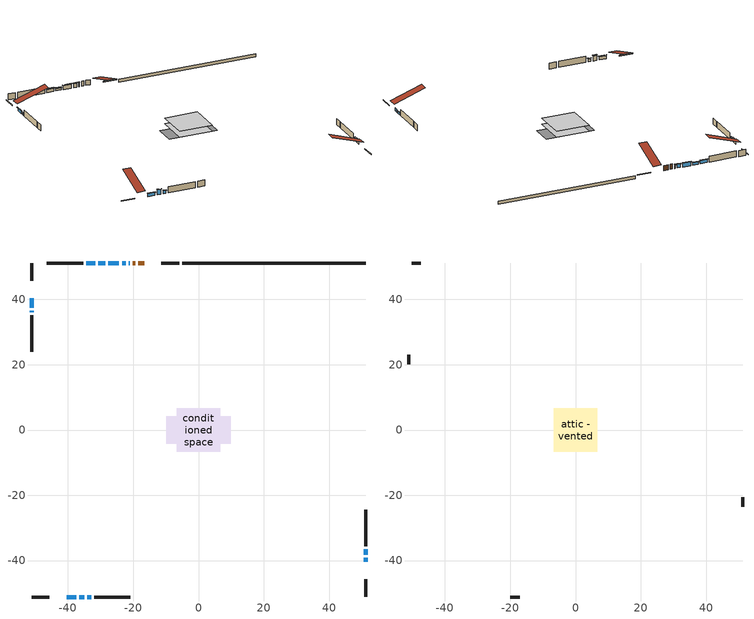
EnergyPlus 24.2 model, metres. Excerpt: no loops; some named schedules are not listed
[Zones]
conditioned space
 floor adiabatic (Floor2 construction): -6.42,-6.42 -6.42,6.42 6.42,6.42 6.42,-6.42 z0.74
 floor adiabatic (AdiabaticFloorConstruction): -6.59,-6.59 -6.59,6.59 6.59,6.59 6.59,-6.59 z0.74
 floor foundation (Slab1 construction): -9.82,-4.2 -9.82,4.2 9.82,4.2 9.82,-4.2 z-0.46
 wall outside (RimJoist1 construction): -5.86,51.15 -11.36,51.15 / -51.15,-51.15 -45.65,-51.15 / -51.15,51.15 -51.15,45.65 / 51.15,-51.15 51.15,-45.65 z0.74:1.04
 wall outside (AdiabaticWallConstruction 1): -16.6,51.15 -18.42,51.15 / -19.35,51.15 -20.12,51.15 z0.74:2.77
 wall outside (AdiabaticWallConstruction): 51.15,-40.41 51.15,-39.07 z0.74:1.96; -40.41,-51.15 -37.41,-51.15 / -51.15,40.41 -51.15,37.41 / -31.65,51.15 -34.37,51.15 z0.74:1.94; -36.48,-51.15 -34.96,-51.15 z0.74:2.75; -34.03,-51.15 -32.91,-51.15 z0.74:1.91; -51.15,36.48 -51.15,36.05 z0.74:1.63; 51.15,-38.15 51.15,-36.47 z0.74:1.76; -21.04,51.15 -21.33,51.15 / -22.25,51.15 -23.43,51.15 / -24.35,51.15 -27.66,51.15 z0.74:2.24; -28.58,51.15 -30.72,51.15 z0.74:1.66
 wall outside (Wall1 construction): -35.3,51.15 -46.43,51.15 / -31.98,-51.15 -20.85,-51.15 / -51.15,35.12 -51.15,23.99 / 51.15,-35.54 51.15,-24.41 z0.74:3.18
 wall foundation (FoundationWall1 construction): 51.15,51.15 -4.94,51.15 z-0.46:0.74
 window (WindowConstruction 11): 51.15,-40.41 51.15,-39.07 z0.74:1.96
 window (WindowConstruction 6): -40.41,-51.15 -37.41,-51.15 z0.74:1.93
 window (WindowConstruction 7): -36.48,-51.15 -34.96,-51.15 z0.74:2.75
 window (WindowConstruction 8): -34.03,-51.15 -32.91,-51.15 z0.74:1.91
 window (WindowConstruction 9): -51.15,40.41 -51.15,37.41 z0.74:1.93
 window (WindowConstruction 10): -51.15,36.48 -51.15,36.05 z0.74:1.63
 window (WindowConstruction): 51.15,-38.15 51.15,-36.47 z0.74:1.75
 window (WindowConstruction 1): -21.05,51.15 -21.33,51.15 z0.74:2.24
 window (WindowConstruction 2): -22.26,51.15 -23.43,51.15 z0.74:2.24
 window (WindowConstruction 3): -24.36,51.15 -27.66,51.15 z0.74:2.24
 window (WindowConstruction 4): -28.59,51.15 -30.72,51.15 z0.74:1.65
 window (WindowConstruction 5): -31.65,51.15 -34.37,51.15 z0.74:1.93
 door (Door): -16.6,51.15 -18.42,51.15 z0.74:2.77
 door (Door 1): -19.35,51.15 -20.12,51.15 z0.74:2.77
 ceiling adiabatic (AdiabaticFloorConstruction): 6.59,-6.59 6.59,6.59 -6.59,6.59 -6.59,-6.59 z0.74
attic - vented
 floor to conditioned space (Floor1 construction Reversed): -6.59,-6.59 -6.59,6.59 6.59,6.59 6.59,-6.59 z3.18
 wall outside (Wall2 construction): -47.35,51.15 -50.22,51.15 / -19.93,-51.15 -17.06,-51.15 / -51.15,23.06 -51.15,20.2 / 51.15,-23.48 51.15,-20.62 z0.74:3.18
 roof outside (Roof1 construction): -15.67,51.15,3.18 -15.67,38.31,7.46 -12.29,38.31,7.46 -12.29,51.15,3.18; -41.34,-51.15,3.18 -41.34,-38.31,7.46 -44.72,-38.31,7.46 -44.72,-51.15,3.18; -51.15,41.34,3.18 -38.31,41.34,7.46 -38.31,44.72,7.46 -51.15,44.72,3.18; 51.15,-41.34,3.18 38.31,-41.34,7.46 38.31,-44.72,7.46 51.15,-44.72,3.18
shading: -37.21,-51.15 -40.61,-51.15 -40.61,-51.56 -37.21,-51.56 z2.14; -34.76,-51.15 -36.68,-51.15 -36.68,-51.56 -34.76,-51.56 z2.95; -32.71,-51.15 -34.23,-51.15 -34.23,-51.56 -32.71,-51.56 z2.11; -51.15,37.21 -51.15,40.61 -51.56,40.61 -51.56,37.21 z2.14; -51.15,35.85 -51.15,36.68 -51.56,36.68 -51.56,35.85 z1.83; 51.15,-36.27 51.15,-38.35 51.56,-38.35 51.56,-36.27 z1.96; -21.53,51.15 -20.84,51.15 -20.84,51.56 -21.53,51.56 z2.44; -23.63,51.15 -22.05,51.15 -22.05,51.56 -23.63,51.56 z2.44; -27.86,51.15 -24.15,51.15 -24.15,51.56 -27.86,51.56 z2.44; -30.92,51.15 -28.38,51.15 -28.38,51.56 -30.92,51.56 z1.86; -34.57,51.15 -31.45,51.15 -31.45,51.56 -34.57,51.56 z2.14
[Building]
Building 1: Terrain=Suburbs
[Site:Location]
Comox AP_BC: Latitude {deg}=49.72; Longitude {deg}=-124.9; Time Zone {hr}=-8; Elevation {m}=26; Keep Site Location Information=Yes
[Site:GroundTemperature:Shallow]
7.68431, 6.60511, 6.51868, 7.03082, 9.08677, 11.1331, 12.9072, 14.0311, 14.1265, 13.2125, 11.4836, 9.50004
[Site:WaterMainsTemperature]
Calculation Method=Schedule; Temperature Schedule=mains temperature schedule
[Material] Roughness=Rough; Thermal Absorptance=0.9
Name | Thickness {m} | Conductivity {W/m-K} | Density {kg/m3} | Specific Heat {J/kg-K} | Solar Absorptance | Visible Absorptance
asphalt or fiberglass shingles | 0.00635 | 0.162714 | 1121.4 | 1465.45 | 0.4 | 0.4
ceiling loosefill ins | 0.338667 | 0.0480833 | 16.02 | 1046.75 | 0.7 | 0.7
ceiling stud and cavity | 0.1397 | 0.141169 | 65.682 | 1177.47 | 0.7 | 0.7
concrete 4.0 in. | 0.1016 | 1.803125 | 2242.8 | 837.4 | 0.7 | 0.7
concrete 8.0 in. | 0.2032 | 1.803125 | 2242.8 | 837.4 | 0.7 | 0.7
door material | 0.04445 | 0.188738 | 512.64 | 1214.23 | 0.7 | 0.7
door material 1 | 0.04445 | 0.053851 | 512.64 | 1214.23 | 0.7 | 0.7
exterior vertical ins | 0.0111406 | 0.029427 | 32.04 | 1214.23 | 0.7 | 0.7
floor covering | 0.0127 | 9.015625 | 54.468 | 1339.84 | 0.6 | 0.6
floor covering 1 | 0.0127 | 0.0433444 | 54.468 | 1339.84 | 0.6 | 0.6
floor rigid ins; wall rigid ins | 0.512978 | 0.029427 | 32.04 | 1214.23 | 0.7 | 0.7
floor stud and cavity | 0.0889 | 0.621767 | 50.32683 | 1063.81 | 0.7 | 0.7
floor stud and cavity 1 | 0.1397 | 1.75129 | 37.0049 | 1207.88 | 0.7 | 0.7
furniture material conditioned space 1 | 0.1524 | 0.115458 | 640.8 | 1214.23 | 0.6 | 0.6
gypsum board | 0.0127 | 0.160291 | 801 | 837.4 | 0.6 | 0.6
gypsum board 1 | 0.0127 | 0.160291 | 801 | 837.4 | 0.7 | 0.7
osb sheathing 0.5 in. | 0.0127 | 0.115458 | 512.64 | 1214.23 | 0.7 | 0.7
osb sheathing 0.75 in. | 0.01905 | 0.115458 | 512.64 | 1214.23 | 0.7 | 0.7
rim joist stud and cavity | 0.0508 | 0.648972 | 50.32683 | 1063.81 | 0.6 | 0.6
wall stud and cavity | 0.1397 | 0.0889444 | 139.0536 | 1170.24 | 0.7 | 0.7
wall stud and cavity 1 | 0.0889 | 6.9971 | 50.32683 | 1063.81 | 0.6 | 0.6
wall stud and cavity 2 | 0.0889 | 0.380278 | 52.3479 | 1209.89 | 0.7 | 0.7
wall stud and cavity 3 | 0.0889 | 0.391764 | 83.0341 | 1211.67 | 0.7 | 0.7
wood siding | 0.0254 | 0.102417 | 544.68 | 1172.36 | 0.4 | 0.4
wood siding 1 | 0.00254 | 0.102417 | 544.68 | 1172.36 | 0.4 | 0.4
wood siding 2; wood siding 3; wood siding 4 | 0.0254 | 0.102417 | 544.68 | 1172.36 | 0.7 | 0.7
[WindowMaterial:SimpleGlazingSystem]
Name | U-Factor {W/m2-K} | Solar Heat Gain Coefficient
WindowMaterial | 2.052597 | 0.63
WindowMaterial 1 | 2.51308 | 0.49
WindowMaterial 10 | 2.77314 | 0.59
WindowMaterial 2 | 2.19 | 0.58
WindowMaterial 3 | 1.94585 | 0.66
WindowMaterial 4 | 2.05203 | 0.63
WindowMaterial 5 | 1.989 | 0.64
WindowMaterial 6 | 2.038402 | 0.63
WindowMaterial 7 | 1.97765 | 0.65
WindowMaterial 8 | 4.17333 | 0.66
WindowMaterial 9 | 2.34331 | 0.53
[Construction]
AdiabaticFloorConstruction: floor stud and cavity 1, floor rigid ins, osb sheathing 0.75 in., floor covering 1
AdiabaticWallConstruction: wood siding 3, wall rigid ins, wall stud and cavity 2, gypsum board
AdiabaticWallConstruction 1: wood siding 4, wall rigid ins, wall stud and cavity 2, gypsum board
Door: door material
Door 1: door material 1
Floor1 construction Reversed: gypsum board, ceiling stud and cavity, ceiling loosefill ins
Floor2 construction: floor stud and cavity, floor covering
FoundationWall1 construction: concrete 8.0 in., gypsum board 1
furniture construction conditioned space 1: furniture material conditioned space 1
PartitionWallConstruction: gypsum board, wall stud and cavity 3, gypsum board
RimJoist1 construction: wood siding 2, rim joist stud and cavity
Roof1 construction: asphalt or fiberglass shingles
Slab1 construction: concrete 4.0 in.
Wall1 construction: wood siding, osb sheathing 0.5 in., wall stud and cavity, gypsum board
Wall2 construction: wood siding 1, wall stud and cavity 1
WindowConstruction: WindowMaterial
WindowConstruction 1: WindowMaterial 1
WindowConstruction 10: WindowMaterial 9
WindowConstruction 11: WindowMaterial 10
WindowConstruction 2: WindowMaterial 2
WindowConstruction 3: WindowMaterial 3
WindowConstruction 4: WindowMaterial 4
WindowConstruction 5: WindowMaterial 5
WindowConstruction 6; WindowConstruction 9: WindowMaterial 6
WindowConstruction 7: WindowMaterial 7
WindowConstruction 8: WindowMaterial 8
[Zone] Multiplier=1; Part of Total Floor Area=Yes
Name | Volume {m3}
attic - vented | 120.593
conditioned space | 476.3
[Space]
Name | Zone | Volume {m3}
attic - vented 1 | attic - vented | 120.593
conditioned space 1 | conditioned space | 476.3
[ZoneInfiltration:EffectiveLeakageArea]
infil attic - vented 1: Zone or Space=attic - vented 1; Schedule=Always On Discrete; Effective Air Leakage Area {cm2}=7441.71; Stack Coefficient=0.000467063; Wind Coefficient=1.46018e-05
[ZoneMixing]
whole house fan mix: Zone or Space=attic - vented; Schedule=Always On Continuous; Design Flow Rate Calculation Method=Flow/Zone; Design Flow Rate {m3/s}=0; Source Zone or Space=conditioned space
[SurfaceProperty:ExposedFoundationPerimeter]
Slab1: Exposed Perimeter Calculation Method=TotalExposedPerimeter; Total Exposed Perimeter {m}=56.084
[InternalMass] Zone or ZoneList=conditioned space; Space or SpaceList=conditioned space 1
Name | Construction | Surface Area {m2}
furniture mass conditioned space 1 | furniture construction conditioned space 1 | 201.44
partition wall mass | PartitionWallConstruction | 338.6
[Lights]
interior lighting: Zone or ZoneList or Space or SpaceList=conditioned space 1; Schedule=interior lighting schedule; Design Level Calculation Method=LightingLevel; Lighting Level {W}=343.2; Return Air Fraction=0; Fraction Radiant=0.6; Fraction Visible=0.2; Fraction Replaceable=1
[People]
occupants: Zone or ZoneList or Space or SpaceList=conditioned space 1; Number of People Schedule=occupants schedule; Number of People Calculation Method=People; Number of People=3; Fraction Radiant=0.314171; Sensible Heat Fraction=0.56303; Activity Level Schedule=occupants activity schedule; Carbon Dioxide Generation Rate {m3/s-W}=0; Enable ASHRAE 55 Comfort Warnings=No; Mean Radiant Temperature Calculation Type=EnclosureAveraged
[ElectricEquipment] Zone or ZoneList or Space or SpaceList=conditioned space 1; Design Level Calculation Method=EquipmentLevel
Name | Schedule | Design Level {W} | Fraction Latent | Fraction Radiant | Fraction Lost
clothes dryer | clothes dryer schedule | 140.772 | 0.015 | 0.081 | 0.85
clothes washer | clothes washer schedule | 32.1985 | 0.03 | 0.162 | 0.7
cooking range | cooking range schedule | 215.147 | 0.08 | 0.432 | 0.2
dishwasher | dishwasher schedule | 66.8632 | 0.3 | 0.18 | 0.4
fridge | fridge schedule | 72.9452 | 0 | 0.6 | 0
mech vent bath fan 0 | mech vent bath fan 0 schedule | 50.2 | 0 | 0 | 1
mech vent bath fan 1 | mech vent bath fan 1 schedule | 50.2 | 0 | 0 | 1
mech vent house fan | mech vent house fan schedule | 0 | 0 | 0 | 1
mech vent house fan cfis | mech vent house fan cfis schedule | 0 | 0 | 0 | 0
misc plug loads | misc plug loads schedule | 494.7 | 0.045 | 0.513 | 0.1
whole house fan | Always On Discrete | 0 | 0 | 0 | 1
[OtherEquipment] Zone or ZoneList or Space or SpaceList=conditioned space 1; Design Level Calculation Method=EquipmentLevel
Name | Fuel Type | Schedule | Design Level {W} | Fraction Latent | Fraction Radiant | Fraction Lost
clothes dryer 1 | Electricity | clothes dryer schedule | 0 | 0.015 | 0.081 | 0.85
cooking range 1 | Electricity | cooking range schedule | 0 | 0.08 | 0.432 | 0.2
general water use latent | None | general water use schedule | 62.594 | 1 | 0 | 0
general water use sensible | None | general water use schedule | -61.6891 | 0 | 0.6 | 0
mech vent house fan latent load | None | Always On Discrete | 0 | 1 | 0 | 0
mech vent house fan sensible load | None | Always On Discrete | 0 | 0 | 0 | 0
water heater energy adjustment1 | Electricity | Always On Discrete | 0.01 | 0 | 0 | 1
[ZoneInfiltration:DesignFlowRate] Zone or ZoneList or Space or SpaceList=conditioned space 1; Schedule=Always On Discrete; Design Flow Rate Calculation Method=Flow/Zone; Design Flow Rate {m3/s}=0
infil flow; natural vent flow; whole house fan flow
[ZoneControl:Thermostat]
conditioned space Thermostat: Zone or ZoneList=conditioned space; Control Type Schedule=conditioned space Thermostat Schedule; Control 1=conditioned space temperature setpoint; Temperature Difference Between Cutout And Setpoint {deltaC}=0
[ZoneHVAC:Baseboard:Convective:Electric]
electric baseboard: Availability Schedule=Always On Discrete; Heating Design Capacity {W}=11322.2; Efficiency=1
[AirLoopHVAC:UnitarySystem]
unit heater unitary system: Control Type=Load; Controlling Zone or Thermostat Location=conditioned space; Dehumidification Control Type=None; Availability Schedule=Always On Discrete; Supply Fan=unit heater supply fan; Fan Placement=BlowThrough; Supply Air Fan Operating Mode Schedule=unit heater auto fan schedule; Heating Coil=unit heater htg coil; DX Heating Coil Sizing Ratio=1; Use DOAS DX Cooling Coil=No; Minimum Supply Air Temperature {C}=2; Latent Load Control=SensibleOnlyLoadControl; Cooling Supply Air Flow Rate Method=None; Heating Supply Air Flow Rate Method=SupplyAirFlowRate; Heating Supply Air Flow Rate {m3/s}=0.00141584; No Load Supply Air Flow Rate Method=SupplyAirFlowRate; No Load Supply Air Flow Rate {m3/s}=0; No Load Supply Air Flow Rate Control Set To Low Speed=Yes; Maximum Supply Air Temperature {C}=48.8889; Maximum Outdoor Dry-Bulb Temperature for Supplemental Heater Operation {C}=21; Ancillary On-Cycle Electric Power {W}=0; Ancillary Off-Cycle Electric Power {W}=0
[Fan:SystemModel]
unit heater supply fan: Availability Schedule=Always On Discrete; Design Maximum Air Flow Rate {m3/s}=0.00141584; Speed Control Method=Discrete; Electric Power Minimum Flow Rate Fraction=0.2; Design Pressure Rise {Pa}=500; Motor Efficiency=1; Motor In Air Stream Fraction=1; Design Electric Power Consumption {W}=Autosize; Design Power Sizing Method=PowerPerFlow; Electric Power Per Unit Flow Rate {W/(m3/s)}=1e-06; Electric Power Per Unit Flow Rate Per Unit Pressure {W/((m3/s)-Pa)}=1.66667; Fan Total Efficiency=0.7; Motor Loss Radiative Fraction=0; Number of Speeds=1; Speed Flow Fraction 1=1; Speed Electric Power Fraction 1=1
[Coil:Heating:Fuel]
unit heater htg coil: Availability Schedule=Always On Discrete; Fuel Type=OtherFuel1; Burner Efficiency=0.3; Nominal Capacity {W}=0.293071; On Cycle Parasitic Electric Load {W}=0; Off Cycle Parasitic Fuel Load {W}=0
[Zone equipment]
conditioned space: electric baseboard, unit heater unitary system
[Foundation:Kiva]
Foundation Kiva 1: Initial Indoor Air Temperature {C}=18; Wall Height Above Grade {m}=0.739993; Wall Depth Below Slab {m}=0.2032; Custom Block Material Name 1=exterior vertical ins; Custom Block Depth 1 {m}=1.2; Custom Block X Position 1 {m}=0.2159; Custom Block Z Position 1 {m}=0
[Foundation:Kiva:Settings]
Soil Conductivity {W/m-K}=0.849921; Soil Density {kg/m3}=1842.3; Soil Specific Heat {J/kg-K}=418.7; Ground Solar Absorptivity=0.9; Ground Thermal Absorptivity=0.9; Ground Surface Roughness {m}=0.03; Far-Field Width {m}=40; Deep-Ground Boundary Condition=ZeroFlux; Deep-Ground Depth {m}=40; Minimum Cell Dimension {m}=0.2; Maximum Cell Growth Coefficient=3; Simulation Timestep=Timestep
[Exterior:Lights]
exterior lighting: Schedule=exterior lighting schedule; Design Level {W}=75.6
[EnergyManagementSystem:GlobalVariable]
infil_program_Qfan
infil_program_Qinf
natural_vent_program_Qnv
natural_vent_program_Qwhf
[EnergyManagementSystem:Sensor]
Name | Output:Variable or Output:Meter Index Key | Output:Variable or Output:Meter
airflow_gain | infil flow | Infiltration Sensible Heat Gain Energy
airflow_gain_1 | natural vent flow | Infiltration Sensible Heat Gain Energy
airflow_gain_2 | whole house fan flow | Infiltration Sensible Heat Gain Energy
airflow_loss | infil flow | Infiltration Sensible Heat Loss Energy
airflow_loss_1 | natural vent flow | Infiltration Sensible Heat Loss Energy
airflow_loss_2 | whole house fan flow | Infiltration Sensible Heat Loss Energy
clg_load_cond |  | Cooling:EnergyTransfer:Zone:CONDITIONED SPACE
clg_sp_s; clg_sp_s_1 | cooling setpoint | Schedule Value
clothes_dryer_exhaust_0_sch_s | clothes dryer exhaust 0 schedule | Schedule Value
conditioned_space_clg_unmet_s | conditioned space | Zone Cooling Setpoint Not Met Time
conditioned_space_htg_unmet_s | conditioned space | Zone Heating Setpoint Not Met Time
cool_season | cooling season schedule | Schedule Value
fridge_tin_s | conditioned space | Zone Mean Air Temperature
htg_load_cond |  | Heating:EnergyTransfer:Zone:CONDITIONED SPACE
htg_sp_s; htg_sp_s_1 | heating setpoint | Schedule Value
ig_ee_conv | clothes dryer | Electric Equipment Convective Heating Energy
ig_ee_conv_2 | cooking range | Electric Equipment Convective Heating Energy
ig_ee_conv_4 | fridge | Electric Equipment Convective Heating Energy
ig_ee_conv_5 | misc plug loads | Electric Equipment Convective Heating Energy
ig_ee_conv_6 | whole house fan | Electric Equipment Convective Heating Energy
ig_ee_rad | clothes dryer | Electric Equipment Radiant Heating Energy
ig_ee_rad_2 | cooking range | Electric Equipment Radiant Heating Energy
ig_ee_rad_4 | fridge | Electric Equipment Radiant Heating Energy
ig_ee_rad_5 | misc plug loads | Electric Equipment Radiant Heating Energy
ig_ee_rad_6 | whole house fan | Electric Equipment Radiant Heating Energy
ig_lgt_conv | interior lighting | Lights Convective Heating Energy
ig_lgt_rad | interior lighting | Lights Radiant Heating Energy
ig_lgt_vis | interior lighting | Lights Visible Radiation Heating Energy
ig_oe_conv | clothes dryer 1 | Other Equipment Convective Heating Energy
ig_oe_conv_1 | cooking range 1 | Other Equipment Convective Heating Energy
ig_oe_conv_2 | general water use latent | Other Equipment Convective Heating Energy
ig_oe_conv_3 | general water use sensible | Other Equipment Convective Heating Energy
ig_oe_conv_4 | water heater energy adjustment1 | Other Equipment Convective Heating Energy
ig_oe_rad | clothes dryer 1 | Other Equipment Radiant Heating Energy
ig_oe_rad_1 | cooking range 1 | Other Equipment Radiant Heating Energy
ig_oe_rad_2 | general water use latent | Other Equipment Radiant Heating Energy
ig_oe_rad_3 | general water use sensible | Other Equipment Radiant Heating Energy
ig_oe_rad_4 | water heater energy adjustment1 | Other Equipment Radiant Heating Energy
ig_ppl_conv | occupants | People Convective Heating Energy
ig_ppl_rad | occupants | People Radiant Heating Energy
im_conv | furniture mass conditioned space 1 | Surface Inside Face Convection Heat Gain Energy
im_conv_1 | partition wall mass | Surface Inside Face Convection Heat Gain Energy
im_ig | furniture mass conditioned space 1 | Surface Inside Face Internal Gains Radiation Heat Gain Energy
im_ig_1 | partition wall mass | Surface Inside Face Internal Gains Radiation Heat Gain Energy
im_lgt | furniture mass conditioned space 1 | Surface Inside Face Lights Radiation Heat Gain Energy
im_lgt_1 | partition wall mass | Surface Inside Face Lights Radiation Heat Gain Energy
im_sol | furniture mass conditioned space 1 | Surface Inside Face Solar Radiation Heat Gain Energy
im_sol_1 | partition wall mass | Surface Inside Face Solar Radiation Heat Gain Energy
im_surf | furniture mass conditioned space 1 | Surface Inside Face Net Surface Thermal Radiation Heat Gain Energy
im_surf_1 | partition wall mass | Surface Inside Face Net Surface Thermal Radiation Heat Gain Energy
mech_vent_bath_fan_0_sch_s | mech vent bath fan 0 schedule | Schedule Value
mech_vent_bath_fan_1_sch_s | mech vent bath fan 1 schedule | Schedule Value
mv_conv | mech vent bath fan 0 | Electric Equipment Convective Heating Energy
mv_conv_1 | mech vent bath fan 1 | Electric Equipment Convective Heating Energy
mv_conv_2 | mech vent house fan | Electric Equipment Convective Heating Energy
mv_conv_3 | mech vent house fan cfis | Electric Equipment Convective Heating Energy
mv_conv_4 | mech vent house fan latent load | Other Equipment Convective Heating Energy
mv_conv_5 | mech vent house fan sensible load | Other Equipment Convective Heating Energy
mv_rad | mech vent bath fan 0 | Electric Equipment Radiant Heating Energy
mv_rad_1 | mech vent bath fan 1 | Electric Equipment Radiant Heating Energy
mv_rad_2 | mech vent house fan | Electric Equipment Radiant Heating Energy
mv_rad_3 | mech vent house fan cfis | Electric Equipment Radiant Heating Energy
mv_rad_4 | mech vent house fan latent load | Other Equipment Radiant Heating Energy
mv_rad_5 | mech vent house fan sensible load | Other Equipment Radiant Heating Energy
natural_vent_s | natural vent schedule | Schedule Value
out_pb_s |  | Site Outdoor Air Barometric Pressure
out_wt_s |  | Site Outdoor Air Humidity Ratio
site_vw_s |  | Site Wind Speed
ss_back_out | Window1 | Surface Window Shortwave from Zone Back Out Window Heat Transfer Rate
ss_back_out_1 | Window10 | Surface Window Shortwave from Zone Back Out Window Heat Transfer Rate
ss_back_out_10 | Window8 | Surface Window Shortwave from Zone Back Out Window Heat Transfer Rate
ss_back_out_11 | Window9 | Surface Window Shortwave from Zone Back Out Window Heat Transfer Rate
ss_back_out_2 | Window12 | Surface Window Shortwave from Zone Back Out Window Heat Transfer Rate
ss_back_out_3 | Window13 | Surface Window Shortwave from Zone Back Out Window Heat Transfer Rate
ss_back_out_4 | Window15 | Surface Window Shortwave from Zone Back Out Window Heat Transfer Rate
ss_back_out_5 | Window17 | Surface Window Shortwave from Zone Back Out Window Heat Transfer Rate
ss_back_out_6 | Window3 | Surface Window Shortwave from Zone Back Out Window Heat Transfer Rate
ss_back_out_7 | Window4 | Surface Window Shortwave from Zone Back Out Window Heat Transfer Rate
ss_back_out_8 | Window5 | Surface Window Shortwave from Zone Back Out Window Heat Transfer Rate
ss_back_out_9 | Window7 | Surface Window Shortwave from Zone Back Out Window Heat Transfer Rate
ss_conv | Door1 | Surface Inside Face Convection Heat Gain Energy
ss_conv_1 | Door2 | Surface Inside Face Convection Heat Gain Energy
ss_conv_10 | Window5 | Surface Inside Face Convection Heat Gain Energy
ss_conv_11 | Window7 | Surface Inside Face Convection Heat Gain Energy
ss_conv_12 | Window8 | Surface Inside Face Convection Heat Gain Energy
ss_conv_13 | Window9 | Surface Inside Face Convection Heat Gain Energy
ss_conv_2 | Window1 | Surface Inside Face Convection Heat Gain Energy
ss_conv_3 | Window10 | Surface Inside Face Convection Heat Gain Energy
ss_conv_4 | Window12 | Surface Inside Face Convection Heat Gain Energy
ss_conv_5 | Window13 | Surface Inside Face Convection Heat Gain Energy
ss_conv_6 | Window15 | Surface Inside Face Convection Heat Gain Energy
ss_conv_7 | Window17 | Surface Inside Face Convection Heat Gain Energy
ss_conv_8 | Window3 | Surface Inside Face Convection Heat Gain Energy
ss_conv_9 | Window4 | Surface Inside Face Convection Heat Gain Energy
ss_ig | Door1 | Surface Inside Face Internal Gains Radiation Heat Gain Energy
ss_ig_1 | Door2 | Surface Inside Face Internal Gains Radiation Heat Gain Energy
ss_ig_10 | Window5 | Surface Inside Face Internal Gains Radiation Heat Gain Energy
ss_ig_11 | Window7 | Surface Inside Face Internal Gains Radiation Heat Gain Energy
ss_ig_12 | Window8 | Surface Inside Face Internal Gains Radiation Heat Gain Energy
ss_ig_13 | Window9 | Surface Inside Face Internal Gains Radiation Heat Gain Energy
ss_ig_2 | Window1 | Surface Inside Face Internal Gains Radiation Heat Gain Energy
ss_ig_3 | Window10 | Surface Inside Face Internal Gains Radiation Heat Gain Energy
ss_ig_4 | Window12 | Surface Inside Face Internal Gains Radiation Heat Gain Energy
ss_ig_5 | Window13 | Surface Inside Face Internal Gains Radiation Heat Gain Energy
ss_ig_6 | Window15 | Surface Inside Face Internal Gains Radiation Heat Gain Energy
ss_ig_7 | Window17 | Surface Inside Face Internal Gains Radiation Heat Gain Energy
ss_ig_8 | Window3 | Surface Inside Face Internal Gains Radiation Heat Gain Energy
ss_ig_9 | Window4 | Surface Inside Face Internal Gains Radiation Heat Gain Energy
ss_lgt | Door1 | Surface Inside Face Lights Radiation Heat Gain Energy
ss_lgt_1 | Door2 | Surface Inside Face Lights Radiation Heat Gain Energy
ss_sol | Door1 | Surface Inside Face Solar Radiation Heat Gain Energy
ss_sol_1 | Door2 | Surface Inside Face Solar Radiation Heat Gain Energy
ss_surf | Door1 | Surface Inside Face Net Surface Thermal Radiation Heat Gain Energy
ss_surf_1 | Door2 | Surface Inside Face Net Surface Thermal Radiation Heat Gain Energy
ss_surf_10 | Window5 | Surface Inside Face Net Surface Thermal Radiation Heat Gain Energy
ss_surf_11 | Window7 | Surface Inside Face Net Surface Thermal Radiation Heat Gain Energy
ss_surf_12 | Window8 | Surface Inside Face Net Surface Thermal Radiation Heat Gain Energy
ss_surf_13 | Window9 | Surface Inside Face Net Surface Thermal Radiation Heat Gain Energy
ss_surf_2 | Window1 | Surface Inside Face Net Surface Thermal Radiation Heat Gain Energy
ss_surf_3 | Window10 | Surface Inside Face Net Surface Thermal Radiation Heat Gain Energy
ss_surf_4 | Window12 | Surface Inside Face Net Surface Thermal Radiation Heat Gain Energy
ss_surf_5 | Window13 | Surface Inside Face Net Surface Thermal Radiation Heat Gain Energy
ss_surf_6 | Window15 | Surface Inside Face Net Surface Thermal Radiation Heat Gain Energy
ss_surf_7 | Window17 | Surface Inside Face Net Surface Thermal Radiation Heat Gain Energy
ss_surf_8 | Window3 | Surface Inside Face Net Surface Thermal Radiation Heat Gain Energy
